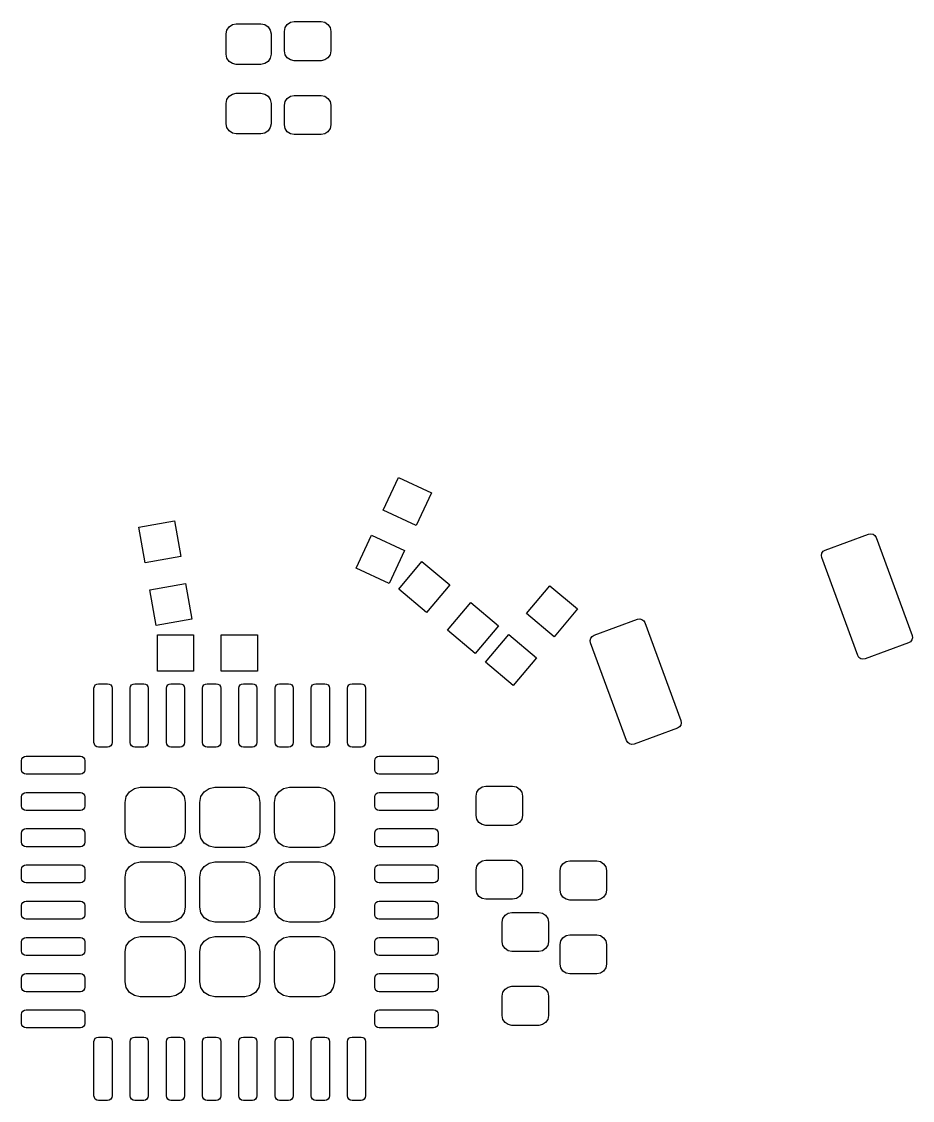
# Model space of a CAD drawing. Extents: x 125.1 to 196.5, y -112.8 to -71.1.
# Drawn here: x 138.82 to 151.12, y -91.28 to -76.4 of the extents above; entities that cross this region are included whole.
import ezdxf

# ---------------------------------------------------------------- set-up
doc = ezdxf.new("R2010")
doc.units = 0
doc.layers.add('BLACK', color=7, linetype='CONTINUOUS')

msp = doc.modelspace()

# ---------------------------------------------------------------- linework, layer by layer
at = {"layer": 'BLACK', "linetype": 'CONTINUOUS'}
for p, q in [((141.660657, -76.516424), (141.691005, -76.471005)), ((141.691005, -76.471005), (141.736424, -76.440657)), ((141.736424, -76.440657), (141.79, -76.43)), ((141.79, -76.43), (142.13, -76.43)), ((142.13, -76.43), (142.183576, -76.440657)), ((142.183576, -76.440657), (142.228995, -76.471005)), ((142.228995, -76.471005), (142.259343, -76.516424)), ((142.454557, -76.535), (142.464833, -76.483338)), ((142.464833, -76.483338), (142.494098, -76.439541)), ((142.494098, -76.439541), (142.537895, -76.410276)), ((142.537895, -76.410276), (142.589557, -76.4)), ((142.589557, -76.4), (142.959557, -76.4)), ((142.959557, -76.4), (143.011219, -76.410276)), ((143.011219, -76.410276), (143.055016, -76.439541)), ((143.055016, -76.439541), (143.084281, -76.483338)), ((143.084281, -76.483338), (143.094557, -76.535)), ((141.65, -76.57), (141.660657, -76.516424)), ((141.65, -76.85), (141.65, -76.57)), ((142.259343, -76.516424), (142.27, -76.57)), ((142.27, -76.57), (142.27, -76.85)), ((142.454557, -76.805), (142.454557, -76.535)), ((143.094557, -76.535), (143.094557, -76.805)), ((142.464833, -76.856662), (142.454557, -76.805)), ((143.094557, -76.805), (143.084281, -76.856662)), ((141.660657, -76.903576), (141.65, -76.85)), ((141.691005, -76.948995), (141.660657, -76.903576)), ((141.736424, -76.979343), (141.691005, -76.948995)), ((142.228995, -76.948995), (142.183576, -76.979343)), ((142.259343, -76.903576), (142.228995, -76.948995)), ((142.27, -76.85), (142.259343, -76.903576)), ((142.494098, -76.900459), (142.464833, -76.856662)), ((142.537895, -76.929724), (142.494098, -76.900459)), ((142.589557, -76.94), (142.537895, -76.929724)), ((142.959557, -76.94), (142.589557, -76.94)), ((143.011219, -76.929724), (142.959557, -76.94)), ((143.055016, -76.900459), (143.011219, -76.929724)), ((143.084281, -76.856662), (143.055016, -76.900459)), ((141.79, -76.99), (141.736424, -76.979343)), ((142.13, -76.99), (141.79, -76.99)), ((142.183576, -76.979343), (142.13, -76.99)), ((141.691005, -77.431005), (141.736424, -77.400657)), ((141.736424, -77.400657), (141.79, -77.39)), ((141.79, -77.39), (142.13, -77.39)), ((142.13, -77.39), (142.183576, -77.400657)), ((142.183576, -77.400657), (142.228995, -77.431005)), ((141.65, -77.53), (141.660657, -77.476424)), ((141.65, -77.81), (141.65, -77.53)), ((141.660657, -77.476424), (141.691005, -77.431005)), ((142.228995, -77.431005), (142.259343, -77.476424)), ((142.259343, -77.476424), (142.27, -77.53)), ((142.27, -77.53), (142.27, -77.81)), ((142.454557, -77.555), (142.464833, -77.503338)), ((142.464833, -77.503338), (142.494098, -77.459541)), ((142.494098, -77.459541), (142.537895, -77.430276)), ((142.537895, -77.430276), (142.589557, -77.42)), ((142.589557, -77.42), (142.959557, -77.42)), ((142.959557, -77.42), (143.011219, -77.430276)), ((143.011219, -77.430276), (143.055016, -77.459541)), ((143.055016, -77.459541), (143.084281, -77.503338)), ((143.084281, -77.503338), (143.094557, -77.555)), ((142.454557, -77.825), (142.454557, -77.555)), ((143.094557, -77.555), (143.094557, -77.825)), ((141.660657, -77.863576), (141.65, -77.81)), ((142.27, -77.81), (142.259343, -77.863576)), ((142.464833, -77.876662), (142.454557, -77.825)), ((143.094557, -77.825), (143.084281, -77.876662)), ((141.691005, -77.908995), (141.660657, -77.863576)), ((141.736424, -77.939343), (141.691005, -77.908995)), ((141.79, -77.95), (141.736424, -77.939343)), ((142.13, -77.95), (141.79, -77.95)), ((142.183576, -77.939343), (142.13, -77.95)), ((142.228995, -77.908995), (142.183576, -77.939343)), ((142.259343, -77.863576), (142.228995, -77.908995)), ((142.494098, -77.920459), (142.464833, -77.876662)), ((142.537895, -77.949724), (142.494098, -77.920459)), ((142.589557, -77.96), (142.537895, -77.949724)), ((142.959557, -77.96), (142.589557, -77.96)), ((143.011219, -77.949724), (142.959557, -77.96)), ((143.055016, -77.920459), (143.011219, -77.949724)), ((143.084281, -77.876662), (143.055016, -77.920459)), ((143.818569, -83.142864), (144.029879, -82.68971)), ((144.029879, -82.68971), (144.483033, -82.90102)), ((144.483033, -82.90102), (144.271723, -83.354174)), ((144.271723, -83.354174), (143.818569, -83.142864)), ((140.443981, -83.373895), (140.936385, -83.287071)), ((140.936385, -83.287071), (141.023209, -83.779475)), ((140.530805, -83.866299), (140.443981, -83.373895)), ((143.446665, -83.940414), (143.657975, -83.48726)), ((143.657975, -83.48726), (144.111129, -83.69857)), ((149.918883, -83.692693), (150.519518, -83.471702)), ((150.519518, -83.471702), (150.550353, -83.466846)), ((150.550353, -83.466846), (150.580699, -83.474159)), ((150.580699, -83.474159), (150.605935, -83.492529)), ((150.605935, -83.492529), (150.622222, -83.519158)), ((150.622222, -83.519158), (151.119451, -84.870588)), ((141.023209, -83.779475), (140.530805, -83.866299)), ((144.111129, -83.69857), (143.899819, -84.151724)), ((149.866571, -83.764561), (149.873884, -83.734216)), ((149.871427, -83.795396), (149.866571, -83.764561)), ((150.368656, -85.146826), (149.871427, -83.795396)), ((149.873884, -83.734216), (149.892254, -83.70898)), ((149.892254, -83.70898), (149.918883, -83.692693)), ((143.899819, -84.151724), (143.446665, -83.940414)), ((144.031928, -84.232923), (144.353322, -83.849901)), ((144.353322, -83.849901), (144.736344, -84.171295)), ((140.596791, -84.240525), (141.089195, -84.153701)), ((140.683615, -84.732929), (140.596791, -84.240525)), ((141.089195, -84.153701), (141.176019, -84.646105)), ((144.41495, -84.554317), (144.031928, -84.232923)), ((144.736344, -84.171295), (144.41495, -84.554317)), ((145.79595, -84.566259), (146.117344, -84.183237)), ((146.117344, -84.183237), (146.500366, -84.504631)), ((144.706048, -84.798577), (145.027442, -84.415555)), ((145.027442, -84.415555), (145.410464, -84.736949)), ((146.500366, -84.504631), (146.178972, -84.887653)), ((141.176019, -84.646105), (140.683615, -84.732929)), ((146.178972, -84.887653), (145.79595, -84.566259)), ((146.728006, -84.866708), (147.328641, -84.645717)), ((147.328641, -84.645717), (147.359476, -84.640861)), ((147.359476, -84.640861), (147.389822, -84.648174)), ((147.389822, -84.648174), (147.415058, -84.666544)), ((147.415058, -84.666544), (147.431345, -84.693173)), ((147.431345, -84.693173), (147.928574, -86.044603)), ((145.08907, -85.119971), (144.706048, -84.798577)), ((145.410464, -84.736949), (145.08907, -85.119971)), ((140.701, -85.363), (140.701, -84.863)), ((140.701, -84.863), (141.201, -84.863)), ((141.201, -84.863), (141.201, -85.363)), ((141.581, -85.363), (141.581, -84.863)), ((141.581, -84.863), (142.081, -84.863)), ((142.081, -84.863), (142.081, -85.363)), ((145.230296, -85.240379), (145.55169, -84.857357)), ((145.55169, -84.857357), (145.934712, -85.178751)), ((146.675694, -84.938576), (146.683007, -84.908231)), ((146.68055, -84.969411), (146.675694, -84.938576)), ((147.177779, -86.320841), (146.68055, -84.969411)), ((146.683007, -84.908231), (146.701377, -84.882995)), ((146.701377, -84.882995), (146.728006, -84.866708)), ((151.071995, -84.973291), (150.47136, -85.194282)), ((151.098624, -84.957004), (151.071995, -84.973291)), ((151.116994, -84.931768), (151.098624, -84.957004)), ((151.124307, -84.901423), (151.116994, -84.931768)), ((151.119451, -84.870588), (151.124307, -84.901423)), ((145.613318, -85.561773), (145.230296, -85.240379)), ((145.934712, -85.178751), (145.613318, -85.561773)), ((150.384943, -85.173455), (150.368656, -85.146826)), ((150.410179, -85.191825), (150.384943, -85.173455)), ((150.440525, -85.199138), (150.410179, -85.191825)), ((150.47136, -85.194282), (150.440525, -85.199138)), ((141.201, -85.363), (140.701, -85.363)), ((142.081, -85.363), (141.581, -85.363)), ((139.825, -85.5975), (139.829758, -85.573582)), ((139.829758, -85.573582), (139.843306, -85.553306)), ((139.843306, -85.553306), (139.863582, -85.539758)), ((139.863582, -85.539758), (139.8875, -85.535)), ((139.8875, -85.535), (140.0125, -85.535)), ((140.0125, -85.535), (140.036418, -85.539758)), ((140.036418, -85.539758), (140.056694, -85.553306)), ((140.056694, -85.553306), (140.070242, -85.573582)), ((140.070242, -85.573582), (140.075, -85.5975)), ((140.325, -85.5975), (140.329758, -85.573582)), ((140.329758, -85.573582), (140.343306, -85.553306)), ((140.343306, -85.553306), (140.363582, -85.539758)), ((140.363582, -85.539758), (140.3875, -85.535)), ((140.3875, -85.535), (140.5125, -85.535)), ((140.5125, -85.535), (140.536418, -85.539758)), ((140.536418, -85.539758), (140.556694, -85.553306)), ((140.556694, -85.553306), (140.570242, -85.573582)), ((140.570242, -85.573582), (140.575, -85.5975)), ((140.825, -85.5975), (140.829758, -85.573582)), ((140.829758, -85.573582), (140.843306, -85.553306)), ((140.843306, -85.553306), (140.863582, -85.539758)), ((140.863582, -85.539758), (140.8875, -85.535)), ((140.8875, -85.535), (141.0125, -85.535)), ((141.0125, -85.535), (141.036418, -85.539758)), ((141.036418, -85.539758), (141.056694, -85.553306)), ((141.056694, -85.553306), (141.070242, -85.573582)), ((141.070242, -85.573582), (141.075, -85.5975)), ((141.325, -85.5975), (141.329758, -85.573582)), ((141.329758, -85.573582), (141.343306, -85.553306)), ((141.343306, -85.553306), (141.363582, -85.539758)), ((141.363582, -85.539758), (141.3875, -85.535)), ((141.3875, -85.535), (141.5125, -85.535)), ((141.5125, -85.535), (141.536418, -85.539758)), ((141.536418, -85.539758), (141.556694, -85.553306)), ((141.556694, -85.553306), (141.570242, -85.573582)), ((141.570242, -85.573582), (141.575, -85.5975)), ((141.825, -85.5975), (141.829758, -85.573582)), ((141.829758, -85.573582), (141.843306, -85.553306)), ((141.843306, -85.553306), (141.863582, -85.539758)), ((141.863582, -85.539758), (141.8875, -85.535)), ((141.8875, -85.535), (142.0125, -85.535)), ((142.0125, -85.535), (142.036418, -85.539758)), ((142.036418, -85.539758), (142.056694, -85.553306)), ((142.056694, -85.553306), (142.070242, -85.573582)), ((142.070242, -85.573582), (142.075, -85.5975)), ((142.325, -85.5975), (142.329758, -85.573582)), ((142.329758, -85.573582), (142.343306, -85.553306)), ((142.343306, -85.553306), (142.363582, -85.539758)), ((142.363582, -85.539758), (142.3875, -85.535)), ((142.3875, -85.535), (142.5125, -85.535)), ((142.5125, -85.535), (142.536418, -85.539758)), ((142.536418, -85.539758), (142.556694, -85.553306)), ((142.556694, -85.553306), (142.570242, -85.573582)), ((142.570242, -85.573582), (142.575, -85.5975)), ((142.825, -85.5975), (142.829758, -85.573582)), ((142.829758, -85.573582), (142.843306, -85.553306)), ((142.843306, -85.553306), (142.863582, -85.539758)), ((142.863582, -85.539758), (142.8875, -85.535)), ((142.8875, -85.535), (143.0125, -85.535)), ((143.0125, -85.535), (143.036418, -85.539758)), ((143.036418, -85.539758), (143.056694, -85.553306)), ((143.056694, -85.553306), (143.070242, -85.573582)), ((143.070242, -85.573582), (143.075, -85.5975)), ((143.325, -85.5975), (143.329758, -85.573582)), ((143.329758, -85.573582), (143.343306, -85.553306)), ((143.343306, -85.553306), (143.363582, -85.539758)), ((143.363582, -85.539758), (143.3875, -85.535)), ((143.3875, -85.535), (143.5125, -85.535)), ((143.5125, -85.535), (143.536418, -85.539758)), ((143.536418, -85.539758), (143.556694, -85.553306)), ((143.556694, -85.553306), (143.570242, -85.573582)), ((143.570242, -85.573582), (143.575, -85.5975)), ((139.825, -86.3475), (139.825, -85.5975)), ((140.075, -85.5975), (140.075, -86.3475)), ((140.325, -86.3475), (140.325, -85.5975)), ((140.575, -85.5975), (140.575, -86.3475)), ((140.825, -86.3475), (140.825, -85.5975)), ((141.075, -85.5975), (141.075, -86.3475)), ((141.325, -86.3475), (141.325, -85.5975)), ((141.575, -85.5975), (141.575, -86.3475)), ((141.825, -86.3475), (141.825, -85.5975)), ((142.075, -85.5975), (142.075, -86.3475)), ((142.325, -86.3475), (142.325, -85.5975)), ((142.575, -85.5975), (142.575, -86.3475)), ((142.825, -86.3475), (142.825, -85.5975)), ((143.075, -85.5975), (143.075, -86.3475)), ((143.325, -86.3475), (143.325, -85.5975)), ((143.575, -85.5975), (143.575, -86.3475)), ((147.881118, -86.147306), (147.280483, -86.368297)), ((147.907747, -86.131019), (147.881118, -86.147306)), ((147.926117, -86.105783), (147.907747, -86.131019)), ((147.93343, -86.075438), (147.926117, -86.105783)), ((147.928574, -86.044603), (147.93343, -86.075438)), ((147.194066, -86.34747), (147.177779, -86.320841)), ((139.829758, -86.371418), (139.825, -86.3475)), ((139.843306, -86.391694), (139.829758, -86.371418)), ((139.863582, -86.405242), (139.843306, -86.391694)), ((139.8875, -86.41), (139.863582, -86.405242)), ((140.0125, -86.41), (139.8875, -86.41)), ((140.036418, -86.405242), (140.0125, -86.41)), ((140.056694, -86.391694), (140.036418, -86.405242)), ((140.070242, -86.371418), (140.056694, -86.391694)), ((140.075, -86.3475), (140.070242, -86.371418)), ((140.329758, -86.371418), (140.325, -86.3475)), ((140.343306, -86.391694), (140.329758, -86.371418)), ((140.363582, -86.405242), (140.343306, -86.391694)), ((140.3875, -86.41), (140.363582, -86.405242)), ((140.5125, -86.41), (140.3875, -86.41)), ((140.536418, -86.405242), (140.5125, -86.41)), ((140.556694, -86.391694), (140.536418, -86.405242)), ((140.570242, -86.371418), (140.556694, -86.391694)), ((140.575, -86.3475), (140.570242, -86.371418)), ((140.829758, -86.371418), (140.825, -86.3475)), ((140.843306, -86.391694), (140.829758, -86.371418)), ((140.863582, -86.405242), (140.843306, -86.391694)), ((140.8875, -86.41), (140.863582, -86.405242)), ((141.0125, -86.41), (140.8875, -86.41)), ((141.036418, -86.405242), (141.0125, -86.41)), ((141.056694, -86.391694), (141.036418, -86.405242)), ((141.070242, -86.371418), (141.056694, -86.391694)), ((141.075, -86.3475), (141.070242, -86.371418)), ((141.329758, -86.371418), (141.325, -86.3475)), ((141.343306, -86.391694), (141.329758, -86.371418)), ((141.363582, -86.405242), (141.343306, -86.391694)), ((141.3875, -86.41), (141.363582, -86.405242)), ((141.5125, -86.41), (141.3875, -86.41)), ((141.536418, -86.405242), (141.5125, -86.41)), ((141.556694, -86.391694), (141.536418, -86.405242)), ((141.570242, -86.371418), (141.556694, -86.391694)), ((141.575, -86.3475), (141.570242, -86.371418)), ((141.829758, -86.371418), (141.825, -86.3475)), ((141.843306, -86.391694), (141.829758, -86.371418)), ((141.863582, -86.405242), (141.843306, -86.391694)), ((141.8875, -86.41), (141.863582, -86.405242)), ((142.0125, -86.41), (141.8875, -86.41)), ((142.036418, -86.405242), (142.0125, -86.41)), ((142.056694, -86.391694), (142.036418, -86.405242)), ((142.070242, -86.371418), (142.056694, -86.391694)), ((142.075, -86.3475), (142.070242, -86.371418)), ((142.329758, -86.371418), (142.325, -86.3475)), ((142.343306, -86.391694), (142.329758, -86.371418)), ((142.363582, -86.405242), (142.343306, -86.391694)), ((142.3875, -86.41), (142.363582, -86.405242)), ((142.5125, -86.41), (142.3875, -86.41)), ((142.536418, -86.405242), (142.5125, -86.41)), ((142.556694, -86.391694), (142.536418, -86.405242)), ((142.570242, -86.371418), (142.556694, -86.391694)), ((142.575, -86.3475), (142.570242, -86.371418)), ((142.829758, -86.371418), (142.825, -86.3475)), ((142.843306, -86.391694), (142.829758, -86.371418)), ((142.863582, -86.405242), (142.843306, -86.391694)), ((142.8875, -86.41), (142.863582, -86.405242)), ((143.0125, -86.41), (142.8875, -86.41)), ((143.036418, -86.405242), (143.0125, -86.41)), ((143.056694, -86.391694), (143.036418, -86.405242)), ((143.070242, -86.371418), (143.056694, -86.391694)), ((143.075, -86.3475), (143.070242, -86.371418)), ((143.329758, -86.371418), (143.325, -86.3475)), ((143.343306, -86.391694), (143.329758, -86.371418)), ((143.363582, -86.405242), (143.343306, -86.391694)), ((143.3875, -86.41), (143.363582, -86.405242)), ((143.5125, -86.41), (143.3875, -86.41)), ((143.536418, -86.405242), (143.5125, -86.41)), ((143.556694, -86.391694), (143.536418, -86.405242)), ((143.570242, -86.371418), (143.556694, -86.391694)), ((143.575, -86.3475), (143.570242, -86.371418)), ((147.219302, -86.36584), (147.194066, -86.34747)), ((147.249648, -86.373153), (147.219302, -86.36584)), ((147.280483, -86.368297), (147.249648, -86.373153)), ((138.825, -86.5975), (138.829758, -86.573582)), ((138.825, -86.7225), (138.825, -86.5975)), ((138.829758, -86.573582), (138.843306, -86.553306)), ((138.843306, -86.553306), (138.863582, -86.539758)), ((138.863582, -86.539758), (138.8875, -86.535)), ((138.8875, -86.535), (139.6375, -86.535)), ((139.6375, -86.535), (139.661418, -86.539758)), ((139.661418, -86.539758), (139.681694, -86.553306)), ((139.681694, -86.553306), (139.695242, -86.573582)), ((139.695242, -86.573582), (139.7, -86.5975)), ((139.7, -86.5975), (139.7, -86.7225)), ((143.7, -86.5975), (143.704758, -86.573582)), ((143.7, -86.7225), (143.7, -86.5975)), ((143.704758, -86.573582), (143.718306, -86.553306)), ((143.718306, -86.553306), (143.738582, -86.539758)), ((143.738582, -86.539758), (143.7625, -86.535)), ((143.7625, -86.535), (144.5125, -86.535)), ((144.5125, -86.535), (144.536418, -86.539758)), ((144.536418, -86.539758), (144.556694, -86.553306)), ((144.556694, -86.553306), (144.570242, -86.573582)), ((144.570242, -86.573582), (144.575, -86.5975)), ((144.575, -86.5975), (144.575, -86.7225)), ((138.829758, -86.746418), (138.825, -86.7225)), ((138.843306, -86.766694), (138.829758, -86.746418)), ((138.863582, -86.780242), (138.843306, -86.766694)), ((139.681694, -86.766694), (139.661418, -86.780242)), ((139.695242, -86.746418), (139.681694, -86.766694)), ((139.7, -86.7225), (139.695242, -86.746418)), ((143.704758, -86.746418), (143.7, -86.7225)), ((143.718306, -86.766694), (143.704758, -86.746418)), ((143.738582, -86.780242), (143.718306, -86.766694)), ((144.556694, -86.766694), (144.536418, -86.780242)), ((144.570242, -86.746418), (144.556694, -86.766694)), ((144.575, -86.7225), (144.570242, -86.746418)), ((138.8875, -86.785), (138.863582, -86.780242)), ((139.6375, -86.785), (138.8875, -86.785)), ((139.661418, -86.780242), (139.6375, -86.785)), ((143.7625, -86.785), (143.738582, -86.780242)), ((144.5125, -86.785), (143.7625, -86.785)), ((144.536418, -86.780242), (144.5125, -86.785)), ((138.825, -87.0975), (138.829758, -87.073582)), ((138.829758, -87.073582), (138.843306, -87.053306)), ((138.843306, -87.053306), (138.863582, -87.039758)), ((138.863582, -87.039758), (138.8875, -87.035)), ((138.8875, -87.035), (139.6375, -87.035)), ((139.6375, -87.035), (139.661418, -87.039758)), ((139.661418, -87.039758), (139.681694, -87.053306)), ((139.681694, -87.053306), (139.695242, -87.073582)), ((139.695242, -87.073582), (139.7, -87.0975)), ((140.270795, -87.093093), (140.315775, -87.025775)), ((140.315775, -87.025775), (140.383093, -86.980795)), ((140.383093, -86.980795), (140.4625, -86.965)), ((140.4625, -86.965), (140.8775, -86.965)), ((140.8775, -86.965), (140.956907, -86.980795)), ((140.956907, -86.980795), (141.024225, -87.025775)), ((141.024225, -87.025775), (141.069205, -87.093093)), ((141.300795, -87.093093), (141.345775, -87.025775)), ((141.345775, -87.025775), (141.413093, -86.980795)), ((141.413093, -86.980795), (141.4925, -86.965)), ((141.4925, -86.965), (141.9075, -86.965)), ((141.9075, -86.965), (141.986907, -86.980795)), ((141.986907, -86.980795), (142.054225, -87.025775)), ((142.054225, -87.025775), (142.099205, -87.093093)), ((142.330795, -87.093093), (142.375775, -87.025775)), ((142.375775, -87.025775), (142.443093, -86.980795)), ((142.443093, -86.980795), (142.5225, -86.965)), ((142.5225, -86.965), (142.9375, -86.965)), ((142.9375, -86.965), (143.016907, -86.980795)), ((143.016907, -86.980795), (143.084225, -87.025775)), ((143.084225, -87.025775), (143.129205, -87.093093)), ((143.7, -87.0975), (143.704758, -87.073582)), ((143.704758, -87.073582), (143.718306, -87.053306)), ((143.718306, -87.053306), (143.738582, -87.039758)), ((143.738582, -87.039758), (143.7625, -87.035)), ((143.7625, -87.035), (144.5125, -87.035)), ((144.5125, -87.035), (144.536418, -87.039758)), ((144.536418, -87.039758), (144.556694, -87.053306)), ((144.556694, -87.053306), (144.570242, -87.073582)), ((144.570242, -87.073582), (144.575, -87.0975)), ((145.1, -87.085), (145.110276, -87.033338)), ((145.110276, -87.033338), (145.139541, -86.989541)), ((145.139541, -86.989541), (145.183338, -86.960276)), ((145.183338, -86.960276), (145.235, -86.95)), ((145.235, -86.95), (145.605, -86.95)), ((145.605, -86.95), (145.656662, -86.960276)), ((145.656662, -86.960276), (145.700459, -86.989541)), ((145.700459, -86.989541), (145.729724, -87.033338)), ((145.729724, -87.033338), (145.74, -87.085)), ((138.825, -87.2225), (138.825, -87.0975)), ((138.829758, -87.246418), (138.825, -87.2225)), ((139.7, -87.2225), (139.695242, -87.246418)), ((139.7, -87.0975), (139.7, -87.2225)), ((140.255, -87.1725), (140.270795, -87.093093)), ((140.255, -87.5875), (140.255, -87.1725)), ((141.069205, -87.093093), (141.085, -87.1725)), ((141.085, -87.1725), (141.085, -87.5875)), ((141.285, -87.1725), (141.300795, -87.093093)), ((141.285, -87.5875), (141.285, -87.1725)), ((142.099205, -87.093093), (142.115, -87.1725)), ((142.115, -87.1725), (142.115, -87.5875)), ((142.315, -87.1725), (142.330795, -87.093093)), ((142.315, -87.5875), (142.315, -87.1725)), ((143.129205, -87.093093), (143.145, -87.1725)), ((143.145, -87.1725), (143.145, -87.5875)), ((143.7, -87.2225), (143.7, -87.0975)), ((143.704758, -87.246418), (143.7, -87.2225)), ((144.575, -87.2225), (144.570242, -87.246418)), ((144.575, -87.0975), (144.575, -87.2225)), ((145.1, -87.355), (145.1, -87.085)), ((145.74, -87.085), (145.74, -87.355)), ((138.843306, -87.266694), (138.829758, -87.246418)), ((138.863582, -87.280242), (138.843306, -87.266694)), ((138.8875, -87.285), (138.863582, -87.280242)), ((139.6375, -87.285), (138.8875, -87.285)), ((139.661418, -87.280242), (139.6375, -87.285)), ((139.681694, -87.266694), (139.661418, -87.280242)), ((139.695242, -87.246418), (139.681694, -87.266694)), ((143.718306, -87.266694), (143.704758, -87.246418)), ((143.738582, -87.280242), (143.718306, -87.266694)), ((143.7625, -87.285), (143.738582, -87.280242)), ((144.5125, -87.285), (143.7625, -87.285)), ((144.536418, -87.280242), (144.5125, -87.285)), ((144.556694, -87.266694), (144.536418, -87.280242)), ((144.570242, -87.246418), (144.556694, -87.266694)), ((145.110276, -87.406662), (145.1, -87.355)), ((145.74, -87.355), (145.729724, -87.406662)), ((145.139541, -87.450459), (145.110276, -87.406662)), ((145.183338, -87.479724), (145.139541, -87.450459)), ((145.235, -87.49), (145.183338, -87.479724)), ((145.605, -87.49), (145.235, -87.49)), ((145.656662, -87.479724), (145.605, -87.49)), ((145.700459, -87.450459), (145.656662, -87.479724)), ((145.729724, -87.406662), (145.700459, -87.450459)), ((138.825, -87.5975), (138.829758, -87.573582)), ((138.825, -87.7225), (138.825, -87.5975)), ((138.829758, -87.573582), (138.843306, -87.553306)), ((138.843306, -87.553306), (138.863582, -87.539758)), ((138.863582, -87.539758), (138.8875, -87.535)), ((138.8875, -87.535), (139.6375, -87.535)), ((139.6375, -87.535), (139.661418, -87.539758)), ((139.661418, -87.539758), (139.681694, -87.553306)), ((139.681694, -87.553306), (139.695242, -87.573582)), ((139.695242, -87.573582), (139.7, -87.5975)), ((139.7, -87.5975), (139.7, -87.7225)), ((140.270795, -87.666907), (140.255, -87.5875)), ((140.315775, -87.734225), (140.270795, -87.666907)), ((141.069205, -87.666907), (141.024225, -87.734225)), ((141.085, -87.5875), (141.069205, -87.666907)), ((141.300795, -87.666907), (141.285, -87.5875)), ((141.345775, -87.734225), (141.300795, -87.666907)), ((142.099205, -87.666907), (142.054225, -87.734225)), ((142.115, -87.5875), (142.099205, -87.666907)), ((142.330795, -87.666907), (142.315, -87.5875)), ((142.375775, -87.734225), (142.330795, -87.666907)), ((143.129205, -87.666907), (143.084225, -87.734225)), ((143.145, -87.5875), (143.129205, -87.666907)), ((143.7, -87.5975), (143.704758, -87.573582)), ((143.7, -87.7225), (143.7, -87.5975)), ((143.704758, -87.573582), (143.718306, -87.553306)), ((143.718306, -87.553306), (143.738582, -87.539758)), ((143.738582, -87.539758), (143.7625, -87.535)), ((143.7625, -87.535), (144.5125, -87.535)), ((144.5125, -87.535), (144.536418, -87.539758)), ((144.536418, -87.539758), (144.556694, -87.553306)), ((144.556694, -87.553306), (144.570242, -87.573582)), ((144.570242, -87.573582), (144.575, -87.5975)), ((144.575, -87.5975), (144.575, -87.7225)), ((138.829758, -87.746418), (138.825, -87.7225)), ((138.843306, -87.766694), (138.829758, -87.746418)), ((138.863582, -87.780242), (138.843306, -87.766694)), ((138.8875, -87.785), (138.863582, -87.780242)), ((139.6375, -87.785), (138.8875, -87.785)), ((139.661418, -87.780242), (139.6375, -87.785)), ((139.681694, -87.766694), (139.661418, -87.780242)), ((139.695242, -87.746418), (139.681694, -87.766694)), ((139.7, -87.7225), (139.695242, -87.746418)), ((140.383093, -87.779205), (140.315775, -87.734225)), ((140.4625, -87.795), (140.383093, -87.779205)), ((140.8775, -87.795), (140.4625, -87.795)), ((140.956907, -87.779205), (140.8775, -87.795)), ((141.024225, -87.734225), (140.956907, -87.779205)), ((141.413093, -87.779205), (141.345775, -87.734225)), ((141.4925, -87.795), (141.413093, -87.779205)), ((141.9075, -87.795), (141.4925, -87.795)), ((141.986907, -87.779205), (141.9075, -87.795)), ((142.054225, -87.734225), (141.986907, -87.779205)), ((142.443093, -87.779205), (142.375775, -87.734225)), ((142.5225, -87.795), (142.443093, -87.779205)), ((142.9375, -87.795), (142.5225, -87.795)), ((143.016907, -87.779205), (142.9375, -87.795)), ((143.084225, -87.734225), (143.016907, -87.779205)), ((143.704758, -87.746418), (143.7, -87.7225)), ((143.718306, -87.766694), (143.704758, -87.746418)), ((143.738582, -87.780242), (143.718306, -87.766694)), ((143.7625, -87.785), (143.738582, -87.780242)), ((144.5125, -87.785), (143.7625, -87.785)), ((144.536418, -87.780242), (144.5125, -87.785)), ((144.556694, -87.766694), (144.536418, -87.780242)), ((144.570242, -87.746418), (144.556694, -87.766694)), ((144.575, -87.7225), (144.570242, -87.746418)), ((145.183338, -87.980276), (145.235, -87.97)), ((145.235, -87.97), (145.605, -87.97)), ((145.605, -87.97), (145.656662, -87.980276)), ((138.825, -88.0975), (138.829758, -88.073582)), ((138.825, -88.2225), (138.825, -88.0975)), ((138.829758, -88.073582), (138.843306, -88.053306)), ((138.843306, -88.053306), (138.863582, -88.039758)), ((138.863582, -88.039758), (138.8875, -88.035)), ((138.8875, -88.035), (139.6375, -88.035)), ((139.6375, -88.035), (139.661418, -88.039758)), ((139.661418, -88.039758), (139.681694, -88.053306)), ((139.681694, -88.053306), (139.695242, -88.073582)), ((139.695242, -88.073582), (139.7, -88.0975)), ((139.7, -88.0975), (139.7, -88.2225)), ((140.270795, -88.123093), (140.315775, -88.055775)), ((140.315775, -88.055775), (140.383093, -88.010795)), ((140.383093, -88.010795), (140.4625, -87.995)), ((140.4625, -87.995), (140.8775, -87.995)), ((140.8775, -87.995), (140.956907, -88.010795)), ((140.956907, -88.010795), (141.024225, -88.055775)), ((141.024225, -88.055775), (141.069205, -88.123093)), ((141.300795, -88.123093), (141.345775, -88.055775)), ((141.345775, -88.055775), (141.413093, -88.010795)), ((141.413093, -88.010795), (141.4925, -87.995)), ((141.4925, -87.995), (141.9075, -87.995)), ((141.9075, -87.995), (141.986907, -88.010795)), ((141.986907, -88.010795), (142.054225, -88.055775)), ((142.054225, -88.055775), (142.099205, -88.123093)), ((142.330795, -88.123093), (142.375775, -88.055775)), ((142.375775, -88.055775), (142.443093, -88.010795)), ((142.443093, -88.010795), (142.5225, -87.995)), ((142.5225, -87.995), (142.9375, -87.995)), ((142.9375, -87.995), (143.016907, -88.010795)), ((143.016907, -88.010795), (143.084225, -88.055775)), ((143.084225, -88.055775), (143.129205, -88.123093)), ((143.7, -88.0975), (143.704758, -88.073582)), ((143.7, -88.2225), (143.7, -88.0975)), ((143.704758, -88.073582), (143.718306, -88.053306)), ((143.718306, -88.053306), (143.738582, -88.039758)), ((143.738582, -88.039758), (143.7625, -88.035)), ((143.7625, -88.035), (144.5125, -88.035)), ((144.5125, -88.035), (144.536418, -88.039758)), ((144.536418, -88.039758), (144.556694, -88.053306)), ((144.556694, -88.053306), (144.570242, -88.073582)), ((144.570242, -88.073582), (144.575, -88.0975)), ((144.575, -88.0975), (144.575, -88.2225)), ((145.1, -88.105), (145.110276, -88.053338)), ((145.1, -88.375), (145.1, -88.105)), ((145.110276, -88.053338), (145.139541, -88.009541)), ((145.139541, -88.009541), (145.183338, -87.980276)), ((145.656662, -87.980276), (145.700459, -88.009541)), ((145.700459, -88.009541), (145.729724, -88.053338)), ((145.729724, -88.053338), (145.74, -88.105)), ((145.74, -88.105), (145.74, -88.375)), ((146.26, -88.115), (146.270276, -88.063338)), ((146.26, -88.385), (146.26, -88.115)), ((146.270276, -88.063338), (146.299541, -88.019541)), ((146.299541, -88.019541), (146.343338, -87.990276)), ((146.343338, -87.990276), (146.395, -87.98)), ((146.395, -87.98), (146.765, -87.98)), ((146.765, -87.98), (146.816662, -87.990276)), ((146.816662, -87.990276), (146.860459, -88.019541)), ((146.860459, -88.019541), (146.889724, -88.063338)), ((146.889724, -88.063338), (146.9, -88.115)), ((146.9, -88.115), (146.9, -88.385)), ((138.829758, -88.246418), (138.825, -88.2225)), ((138.843306, -88.266694), (138.829758, -88.246418)), ((138.863582, -88.280242), (138.843306, -88.266694)), ((139.681694, -88.266694), (139.661418, -88.280242)), ((139.695242, -88.246418), (139.681694, -88.266694)), ((139.7, -88.2225), (139.695242, -88.246418)), ((140.255, -88.2025), (140.270795, -88.123093)), ((140.255, -88.6175), (140.255, -88.2025)), ((141.069205, -88.123093), (141.085, -88.2025)), ((141.085, -88.2025), (141.085, -88.6175)), ((141.285, -88.2025), (141.300795, -88.123093)), ((141.285, -88.6175), (141.285, -88.2025)), ((142.099205, -88.123093), (142.115, -88.2025)), ((142.115, -88.2025), (142.115, -88.6175)), ((142.315, -88.2025), (142.330795, -88.123093)), ((142.315, -88.6175), (142.315, -88.2025)), ((143.129205, -88.123093), (143.145, -88.2025)), ((143.145, -88.2025), (143.145, -88.6175)), ((143.704758, -88.246418), (143.7, -88.2225)), ((143.718306, -88.266694), (143.704758, -88.246418)), ((143.738582, -88.280242), (143.718306, -88.266694)), ((144.556694, -88.266694), (144.536418, -88.280242)), ((144.570242, -88.246418), (144.556694, -88.266694)), ((144.575, -88.2225), (144.570242, -88.246418)), ((138.8875, -88.285), (138.863582, -88.280242)), ((139.6375, -88.285), (138.8875, -88.285)), ((139.661418, -88.280242), (139.6375, -88.285)), ((143.7625, -88.285), (143.738582, -88.280242)), ((144.5125, -88.285), (143.7625, -88.285)), ((144.536418, -88.280242), (144.5125, -88.285)), ((145.110276, -88.426662), (145.1, -88.375)), ((145.74, -88.375), (145.729724, -88.426662)), ((146.270276, -88.436662), (146.26, -88.385)), ((146.9, -88.385), (146.889724, -88.436662)), ((138.829758, -88.573582), (138.843306, -88.553306)), ((138.843306, -88.553306), (138.863582, -88.539758)), ((138.863582, -88.539758), (138.8875, -88.535)), ((138.8875, -88.535), (139.6375, -88.535)), ((139.6375, -88.535), (139.661418, -88.539758)), ((139.661418, -88.539758), (139.681694, -88.553306)), ((139.681694, -88.553306), (139.695242, -88.573582)), ((143.704758, -88.573582), (143.718306, -88.553306)), ((143.718306, -88.553306), (143.738582, -88.539758)), ((143.738582, -88.539758), (143.7625, -88.535)), ((143.7625, -88.535), (144.5125, -88.535)), ((144.5125, -88.535), (144.536418, -88.539758)), ((144.536418, -88.539758), (144.556694, -88.553306)), ((144.556694, -88.553306), (144.570242, -88.573582)), ((145.139541, -88.470459), (145.110276, -88.426662)), ((145.183338, -88.499724), (145.139541, -88.470459)), ((145.235, -88.51), (145.183338, -88.499724)), ((145.605, -88.51), (145.235, -88.51)), ((145.656662, -88.499724), (145.605, -88.51)), ((145.700459, -88.470459), (145.656662, -88.499724)), ((145.729724, -88.426662), (145.700459, -88.470459)), ((146.299541, -88.480459), (146.270276, -88.436662)), ((146.343338, -88.509724), (146.299541, -88.480459)), ((146.395, -88.52), (146.343338, -88.509724)), ((146.765, -88.52), (146.395, -88.52)), ((146.816662, -88.509724), (146.765, -88.52)), ((146.860459, -88.480459), (146.816662, -88.509724)), ((146.889724, -88.436662), (146.860459, -88.480459)), ((138.825, -88.5975), (138.829758, -88.573582)), ((138.825, -88.7225), (138.825, -88.5975)), ((139.695242, -88.573582), (139.7, -88.5975)), ((139.7, -88.5975), (139.7, -88.7225)), ((140.270795, -88.696907), (140.255, -88.6175)), ((140.315775, -88.764225), (140.270795, -88.696907)), ((141.069205, -88.696907), (141.024225, -88.764225)), ((141.085, -88.6175), (141.069205, -88.696907)), ((141.300795, -88.696907), (141.285, -88.6175)), ((141.345775, -88.764225), (141.300795, -88.696907)), ((142.099205, -88.696907), (142.054225, -88.764225)), ((142.115, -88.6175), (142.099205, -88.696907)), ((142.330795, -88.696907), (142.315, -88.6175)), ((142.375775, -88.764225), (142.330795, -88.696907)), ((143.129205, -88.696907), (143.084225, -88.764225)), ((143.145, -88.6175), (143.129205, -88.696907)), ((143.7, -88.5975), (143.704758, -88.573582)), ((143.7, -88.7225), (143.7, -88.5975)), ((144.570242, -88.573582), (144.575, -88.5975)), ((144.575, -88.5975), (144.575, -88.7225)), ((145.499541, -88.729541), (145.543338, -88.700276)), ((145.543338, -88.700276), (145.595, -88.69)), ((145.595, -88.69), (145.965, -88.69)), ((145.965, -88.69), (146.016662, -88.700276)), ((146.016662, -88.700276), (146.060459, -88.729541)), ((138.829758, -88.746418), (138.825, -88.7225)), ((138.843306, -88.766694), (138.829758, -88.746418)), ((138.863582, -88.780242), (138.843306, -88.766694)), ((138.8875, -88.785), (138.863582, -88.780242)), ((139.6375, -88.785), (138.8875, -88.785)), ((139.661418, -88.780242), (139.6375, -88.785)), ((139.681694, -88.766694), (139.661418, -88.780242)), ((139.695242, -88.746418), (139.681694, -88.766694)), ((139.7, -88.7225), (139.695242, -88.746418)), ((140.383093, -88.809205), (140.315775, -88.764225)), ((140.4625, -88.825), (140.383093, -88.809205)), ((140.8775, -88.825), (140.4625, -88.825)), ((140.956907, -88.809205), (140.8775, -88.825)), ((141.024225, -88.764225), (140.956907, -88.809205)), ((141.413093, -88.809205), (141.345775, -88.764225)), ((141.4925, -88.825), (141.413093, -88.809205)), ((141.9075, -88.825), (141.4925, -88.825)), ((141.986907, -88.809205), (141.9075, -88.825)), ((142.054225, -88.764225), (141.986907, -88.809205)), ((142.443093, -88.809205), (142.375775, -88.764225)), ((142.5225, -88.825), (142.443093, -88.809205)), ((142.9375, -88.825), (142.5225, -88.825)), ((143.016907, -88.809205), (142.9375, -88.825)), ((143.084225, -88.764225), (143.016907, -88.809205)), ((143.704758, -88.746418), (143.7, -88.7225)), ((143.718306, -88.766694), (143.704758, -88.746418)), ((143.738582, -88.780242), (143.718306, -88.766694)), ((143.7625, -88.785), (143.738582, -88.780242)), ((144.5125, -88.785), (143.7625, -88.785)), ((144.536418, -88.780242), (144.5125, -88.785)), ((144.556694, -88.766694), (144.536418, -88.780242)), ((144.570242, -88.746418), (144.556694, -88.766694)), ((144.575, -88.7225), (144.570242, -88.746418)), ((145.46, -88.825), (145.470276, -88.773338)), ((145.46, -89.095), (145.46, -88.825)), ((145.470276, -88.773338), (145.499541, -88.729541)), ((146.060459, -88.729541), (146.089724, -88.773338)), ((146.089724, -88.773338), (146.1, -88.825)), ((146.1, -88.825), (146.1, -89.095)), ((146.299541, -89.039541), (146.343338, -89.010276)), ((146.343338, -89.010276), (146.395, -89)), ((146.395, -89), (146.765, -89)), ((146.765, -89), (146.816662, -89.010276)), ((146.816662, -89.010276), (146.860459, -89.039541)), ((138.825, -89.0975), (138.829758, -89.073582)), ((138.825, -89.2225), (138.825, -89.0975)), ((138.829758, -89.073582), (138.843306, -89.053306)), ((138.843306, -89.053306), (138.863582, -89.039758)), ((138.863582, -89.039758), (138.8875, -89.035)), ((138.8875, -89.035), (139.6375, -89.035)), ((139.6375, -89.035), (139.661418, -89.039758)), ((139.661418, -89.039758), (139.681694, -89.053306)), ((139.681694, -89.053306), (139.695242, -89.073582)), ((139.695242, -89.073582), (139.7, -89.0975)), ((139.7, -89.0975), (139.7, -89.2225)), ((140.255, -89.2325), (140.270795, -89.153093)), ((140.270795, -89.153093), (140.315775, -89.085775)), ((140.315775, -89.085775), (140.383093, -89.040795)), ((140.383093, -89.040795), (140.4625, -89.025)), ((140.4625, -89.025), (140.8775, -89.025)), ((140.8775, -89.025), (140.956907, -89.040795)), ((140.956907, -89.040795), (141.024225, -89.085775)), ((141.024225, -89.085775), (141.069205, -89.153093)), ((141.069205, -89.153093), (141.085, -89.2325)), ((141.285, -89.2325), (141.300795, -89.153093)), ((141.300795, -89.153093), (141.345775, -89.085775)), ((141.345775, -89.085775), (141.413093, -89.040795)), ((141.413093, -89.040795), (141.4925, -89.025)), ((141.4925, -89.025), (141.9075, -89.025)), ((141.9075, -89.025), (141.986907, -89.040795)), ((141.986907, -89.040795), (142.054225, -89.085775)), ((142.054225, -89.085775), (142.099205, -89.153093)), ((142.099205, -89.153093), (142.115, -89.2325)), ((142.315, -89.2325), (142.330795, -89.153093)), ((142.330795, -89.153093), (142.375775, -89.085775)), ((142.375775, -89.085775), (142.443093, -89.040795)), ((142.443093, -89.040795), (142.5225, -89.025)), ((142.5225, -89.025), (142.9375, -89.025)), ((142.9375, -89.025), (143.016907, -89.040795)), ((143.016907, -89.040795), (143.084225, -89.085775)), ((143.084225, -89.085775), (143.129205, -89.153093)), ((143.129205, -89.153093), (143.145, -89.2325)), ((143.7, -89.0975), (143.704758, -89.073582)), ((143.7, -89.2225), (143.7, -89.0975)), ((143.704758, -89.073582), (143.718306, -89.053306)), ((143.718306, -89.053306), (143.738582, -89.039758)), ((143.738582, -89.039758), (143.7625, -89.035)), ((143.7625, -89.035), (144.5125, -89.035)), ((144.5125, -89.035), (144.536418, -89.039758)), ((144.536418, -89.039758), (144.556694, -89.053306)), ((144.556694, -89.053306), (144.570242, -89.073582)), ((144.570242, -89.073582), (144.575, -89.0975)), ((144.575, -89.0975), (144.575, -89.2225)), ((145.470276, -89.146662), (145.46, -89.095)), ((145.499541, -89.190459), (145.470276, -89.146662)), ((146.089724, -89.146662), (146.060459, -89.190459)), ((146.1, -89.095), (146.089724, -89.146662)), ((146.26, -89.135), (146.270276, -89.083338)), ((146.26, -89.405), (146.26, -89.135)), ((146.270276, -89.083338), (146.299541, -89.039541)), ((146.860459, -89.039541), (146.889724, -89.083338)), ((146.889724, -89.083338), (146.9, -89.135)), ((146.9, -89.135), (146.9, -89.405)), ((138.829758, -89.246418), (138.825, -89.2225)), ((138.843306, -89.266694), (138.829758, -89.246418)), ((138.863582, -89.280242), (138.843306, -89.266694)), ((138.8875, -89.285), (138.863582, -89.280242)), ((139.6375, -89.285), (138.8875, -89.285)), ((139.661418, -89.280242), (139.6375, -89.285)), ((139.681694, -89.266694), (139.661418, -89.280242)), ((139.695242, -89.246418), (139.681694, -89.266694)), ((139.7, -89.2225), (139.695242, -89.246418)), ((140.255, -89.6475), (140.255, -89.2325)), ((141.085, -89.2325), (141.085, -89.6475)), ((141.285, -89.6475), (141.285, -89.2325)), ((142.115, -89.2325), (142.115, -89.6475)), ((142.315, -89.6475), (142.315, -89.2325)), ((143.145, -89.2325), (143.145, -89.6475)), ((143.704758, -89.246418), (143.7, -89.2225)), ((143.718306, -89.266694), (143.704758, -89.246418)), ((143.738582, -89.280242), (143.718306, -89.266694)), ((143.7625, -89.285), (143.738582, -89.280242)), ((144.5125, -89.285), (143.7625, -89.285)), ((144.536418, -89.280242), (144.5125, -89.285)), ((144.556694, -89.266694), (144.536418, -89.280242)), ((144.570242, -89.246418), (144.556694, -89.266694)), ((144.575, -89.2225), (144.570242, -89.246418)), ((145.543338, -89.219724), (145.499541, -89.190459)), ((145.595, -89.23), (145.543338, -89.219724)), ((145.965, -89.23), (145.595, -89.23)), ((146.016662, -89.219724), (145.965, -89.23)), ((146.060459, -89.190459), (146.016662, -89.219724)), ((146.270276, -89.456662), (146.26, -89.405)), ((146.299541, -89.500459), (146.270276, -89.456662)), ((146.889724, -89.456662), (146.860459, -89.500459)), ((146.9, -89.405), (146.889724, -89.456662)), ((138.825, -89.5975), (138.829758, -89.573582)), ((138.825, -89.7225), (138.825, -89.5975)), ((138.829758, -89.573582), (138.843306, -89.553306)), ((138.843306, -89.553306), (138.863582, -89.539758)), ((138.863582, -89.539758), (138.8875, -89.535)), ((138.8875, -89.535), (139.6375, -89.535)), ((139.6375, -89.535), (139.661418, -89.539758)), ((139.661418, -89.539758), (139.681694, -89.553306)), ((139.681694, -89.553306), (139.695242, -89.573582)), ((139.695242, -89.573582), (139.7, -89.5975)), ((139.7, -89.5975), (139.7, -89.7225)), ((143.7, -89.5975), (143.704758, -89.573582)), ((143.7, -89.7225), (143.7, -89.5975)), ((143.704758, -89.573582), (143.718306, -89.553306)), ((143.718306, -89.553306), (143.738582, -89.539758)), ((143.738582, -89.539758), (143.7625, -89.535)), ((143.7625, -89.535), (144.5125, -89.535)), ((144.5125, -89.535), (144.536418, -89.539758)), ((144.536418, -89.539758), (144.556694, -89.553306)), ((144.556694, -89.553306), (144.570242, -89.573582)), ((144.570242, -89.573582), (144.575, -89.5975)), ((144.575, -89.5975), (144.575, -89.7225)), ((146.343338, -89.529724), (146.299541, -89.500459)), ((146.395, -89.54), (146.343338, -89.529724)), ((146.765, -89.54), (146.395, -89.54)), ((146.816662, -89.529724), (146.765, -89.54)), ((146.860459, -89.500459), (146.816662, -89.529724)), ((138.829758, -89.746418), (138.825, -89.7225)), ((138.843306, -89.766694), (138.829758, -89.746418)), ((139.695242, -89.746418), (139.681694, -89.766694)), ((139.7, -89.7225), (139.695242, -89.746418)), ((140.270795, -89.726907), (140.255, -89.6475)), ((140.315775, -89.794225), (140.270795, -89.726907)), ((141.069205, -89.726907), (141.024225, -89.794225)), ((141.085, -89.6475), (141.069205, -89.726907)), ((141.300795, -89.726907), (141.285, -89.6475)), ((141.345775, -89.794225), (141.300795, -89.726907)), ((142.099205, -89.726907), (142.054225, -89.794225)), ((142.115, -89.6475), (142.099205, -89.726907)), ((142.330795, -89.726907), (142.315, -89.6475)), ((142.375775, -89.794225), (142.330795, -89.726907)), ((143.129205, -89.726907), (143.084225, -89.794225)), ((143.145, -89.6475), (143.129205, -89.726907)), ((143.704758, -89.746418), (143.7, -89.7225)), ((143.718306, -89.766694), (143.704758, -89.746418)), ((144.570242, -89.746418), (144.556694, -89.766694)), ((144.575, -89.7225), (144.570242, -89.746418)), ((145.470276, -89.793338), (145.499541, -89.749541)), ((145.499541, -89.749541), (145.543338, -89.720276)), ((145.543338, -89.720276), (145.595, -89.71)), ((145.595, -89.71), (145.965, -89.71)), ((145.965, -89.71), (146.016662, -89.720276)), ((146.016662, -89.720276), (146.060459, -89.749541)), ((146.060459, -89.749541), (146.089724, -89.793338)), ((138.863582, -89.780242), (138.843306, -89.766694)), ((138.8875, -89.785), (138.863582, -89.780242)), ((139.6375, -89.785), (138.8875, -89.785)), ((139.661418, -89.780242), (139.6375, -89.785)), ((139.681694, -89.766694), (139.661418, -89.780242)), ((140.383093, -89.839205), (140.315775, -89.794225)), ((140.4625, -89.855), (140.383093, -89.839205)), ((140.8775, -89.855), (140.4625, -89.855)), ((140.956907, -89.839205), (140.8775, -89.855)), ((141.024225, -89.794225), (140.956907, -89.839205)), ((141.413093, -89.839205), (141.345775, -89.794225)), ((141.4925, -89.855), (141.413093, -89.839205)), ((141.9075, -89.855), (141.4925, -89.855)), ((141.986907, -89.839205), (141.9075, -89.855)), ((142.054225, -89.794225), (141.986907, -89.839205)), ((142.443093, -89.839205), (142.375775, -89.794225)), ((142.5225, -89.855), (142.443093, -89.839205)), ((142.9375, -89.855), (142.5225, -89.855)), ((143.016907, -89.839205), (142.9375, -89.855)), ((143.084225, -89.794225), (143.016907, -89.839205)), ((143.738582, -89.780242), (143.718306, -89.766694)), ((143.7625, -89.785), (143.738582, -89.780242)), ((144.5125, -89.785), (143.7625, -89.785)), ((144.536418, -89.780242), (144.5125, -89.785)), ((144.556694, -89.766694), (144.536418, -89.780242)), ((145.46, -89.845), (145.470276, -89.793338)), ((145.46, -90.115), (145.46, -89.845)), ((146.089724, -89.793338), (146.1, -89.845)), ((146.1, -89.845), (146.1, -90.115)), ((138.829758, -90.073582), (138.843306, -90.053306)), ((138.843306, -90.053306), (138.863582, -90.039758)), ((138.863582, -90.039758), (138.8875, -90.035)), ((138.8875, -90.035), (139.6375, -90.035)), ((139.6375, -90.035), (139.661418, -90.039758)), ((139.661418, -90.039758), (139.681694, -90.053306)), ((139.681694, -90.053306), (139.695242, -90.073582)), ((143.704758, -90.073582), (143.718306, -90.053306)), ((143.718306, -90.053306), (143.738582, -90.039758)), ((143.738582, -90.039758), (143.7625, -90.035)), ((143.7625, -90.035), (144.5125, -90.035)), ((144.5125, -90.035), (144.536418, -90.039758)), ((144.536418, -90.039758), (144.556694, -90.053306)), ((144.556694, -90.053306), (144.570242, -90.073582)), ((138.825, -90.0975), (138.829758, -90.073582)), ((138.825, -90.2225), (138.825, -90.0975)), ((139.695242, -90.073582), (139.7, -90.0975)), ((139.7, -90.0975), (139.7, -90.2225)), ((143.7, -90.0975), (143.704758, -90.073582)), ((143.7, -90.2225), (143.7, -90.0975)), ((144.570242, -90.073582), (144.575, -90.0975)), ((144.575, -90.0975), (144.575, -90.2225)), ((145.470276, -90.166662), (145.46, -90.115)), ((145.499541, -90.210459), (145.470276, -90.166662)), ((146.089724, -90.166662), (146.060459, -90.210459)), ((146.1, -90.115), (146.089724, -90.166662)), ((138.829758, -90.246418), (138.825, -90.2225)), ((138.843306, -90.266694), (138.829758, -90.246418)), ((138.863582, -90.280242), (138.843306, -90.266694)), ((138.8875, -90.285), (138.863582, -90.280242)), ((139.6375, -90.285), (138.8875, -90.285)), ((139.661418, -90.280242), (139.6375, -90.285)), ((139.681694, -90.266694), (139.661418, -90.280242)), ((139.695242, -90.246418), (139.681694, -90.266694)), ((139.7, -90.2225), (139.695242, -90.246418)), ((143.704758, -90.246418), (143.7, -90.2225)), ((143.718306, -90.266694), (143.704758, -90.246418)), ((143.738582, -90.280242), (143.718306, -90.266694)), ((143.7625, -90.285), (143.738582, -90.280242)), ((144.5125, -90.285), (143.7625, -90.285)), ((144.536418, -90.280242), (144.5125, -90.285)), ((144.556694, -90.266694), (144.536418, -90.280242)), ((144.570242, -90.246418), (144.556694, -90.266694)), ((144.575, -90.2225), (144.570242, -90.246418)), ((145.543338, -90.239724), (145.499541, -90.210459)), ((145.595, -90.25), (145.543338, -90.239724)), ((145.965, -90.25), (145.595, -90.25)), ((146.016662, -90.239724), (145.965, -90.25)), ((146.060459, -90.210459), (146.016662, -90.239724)), ((139.825, -90.4725), (139.829758, -90.448582)), ((139.825, -91.2225), (139.825, -90.4725)), ((139.829758, -90.448582), (139.843306, -90.428306)), ((139.843306, -90.428306), (139.863582, -90.414758)), ((139.863582, -90.414758), (139.8875, -90.41)), ((139.8875, -90.41), (140.0125, -90.41)), ((140.0125, -90.41), (140.036418, -90.414758)), ((140.036418, -90.414758), (140.056694, -90.428306)), ((140.056694, -90.428306), (140.070242, -90.448582)), ((140.070242, -90.448582), (140.075, -90.4725)), ((140.075, -90.4725), (140.075, -91.2225)), ((140.325, -90.4725), (140.329758, -90.448582)), ((140.325, -91.2225), (140.325, -90.4725)), ((140.329758, -90.448582), (140.343306, -90.428306)), ((140.343306, -90.428306), (140.363582, -90.414758)), ((140.363582, -90.414758), (140.3875, -90.41)), ((140.3875, -90.41), (140.5125, -90.41)), ((140.5125, -90.41), (140.536418, -90.414758)), ((140.536418, -90.414758), (140.556694, -90.428306)), ((140.556694, -90.428306), (140.570242, -90.448582)), ((140.570242, -90.448582), (140.575, -90.4725)), ((140.575, -90.4725), (140.575, -91.2225)), ((140.825, -90.4725), (140.829758, -90.448582)), ((140.825, -91.2225), (140.825, -90.4725)), ((140.829758, -90.448582), (140.843306, -90.428306)), ((140.843306, -90.428306), (140.863582, -90.414758)), ((140.863582, -90.414758), (140.8875, -90.41)), ((140.8875, -90.41), (141.0125, -90.41)), ((141.0125, -90.41), (141.036418, -90.414758)), ((141.036418, -90.414758), (141.056694, -90.428306)), ((141.056694, -90.428306), (141.070242, -90.448582)), ((141.070242, -90.448582), (141.075, -90.4725)), ((141.075, -90.4725), (141.075, -91.2225)), ((141.325, -90.4725), (141.329758, -90.448582)), ((141.325, -91.2225), (141.325, -90.4725)), ((141.329758, -90.448582), (141.343306, -90.428306)), ((141.343306, -90.428306), (141.363582, -90.414758)), ((141.363582, -90.414758), (141.3875, -90.41)), ((141.3875, -90.41), (141.5125, -90.41)), ((141.5125, -90.41), (141.536418, -90.414758)), ((141.536418, -90.414758), (141.556694, -90.428306)), ((141.556694, -90.428306), (141.570242, -90.448582)), ((141.570242, -90.448582), (141.575, -90.4725)), ((141.575, -90.4725), (141.575, -91.2225)), ((141.825, -90.4725), (141.829758, -90.448582)), ((141.825, -91.2225), (141.825, -90.4725)), ((141.829758, -90.448582), (141.843306, -90.428306)), ((141.843306, -90.428306), (141.863582, -90.414758)), ((141.863582, -90.414758), (141.8875, -90.41)), ((141.8875, -90.41), (142.0125, -90.41)), ((142.0125, -90.41), (142.036418, -90.414758)), ((142.036418, -90.414758), (142.056694, -90.428306)), ((142.056694, -90.428306), (142.070242, -90.448582)), ((142.070242, -90.448582), (142.075, -90.4725)), ((142.075, -90.4725), (142.075, -91.2225)), ((142.325, -90.4725), (142.329758, -90.448582)), ((142.325, -91.2225), (142.325, -90.4725)), ((142.329758, -90.448582), (142.343306, -90.428306)), ((142.343306, -90.428306), (142.363582, -90.414758)), ((142.363582, -90.414758), (142.3875, -90.41)), ((142.3875, -90.41), (142.5125, -90.41)), ((142.5125, -90.41), (142.536418, -90.414758)), ((142.536418, -90.414758), (142.556694, -90.428306)), ((142.556694, -90.428306), (142.570242, -90.448582)), ((142.570242, -90.448582), (142.575, -90.4725)), ((142.575, -90.4725), (142.575, -91.2225)), ((142.825, -90.4725), (142.829758, -90.448582)), ((142.825, -91.2225), (142.825, -90.4725)), ((142.829758, -90.448582), (142.843306, -90.428306)), ((142.843306, -90.428306), (142.863582, -90.414758)), ((142.863582, -90.414758), (142.8875, -90.41)), ((142.8875, -90.41), (143.0125, -90.41)), ((143.0125, -90.41), (143.036418, -90.414758)), ((143.036418, -90.414758), (143.056694, -90.428306)), ((143.056694, -90.428306), (143.070242, -90.448582)), ((143.070242, -90.448582), (143.075, -90.4725)), ((143.075, -90.4725), (143.075, -91.2225)), ((143.325, -90.4725), (143.329758, -90.448582)), ((143.325, -91.2225), (143.325, -90.4725)), ((143.329758, -90.448582), (143.343306, -90.428306)), ((143.343306, -90.428306), (143.363582, -90.414758)), ((143.363582, -90.414758), (143.3875, -90.41)), ((143.3875, -90.41), (143.5125, -90.41)), ((143.5125, -90.41), (143.536418, -90.414758)), ((143.536418, -90.414758), (143.556694, -90.428306)), ((143.556694, -90.428306), (143.570242, -90.448582)), ((143.570242, -90.448582), (143.575, -90.4725)), ((143.575, -90.4725), (143.575, -91.2225)), ((139.829758, -91.246418), (139.825, -91.2225)), ((140.075, -91.2225), (140.070242, -91.246418)), ((140.329758, -91.246418), (140.325, -91.2225)), ((140.575, -91.2225), (140.570242, -91.246418)), ((140.829758, -91.246418), (140.825, -91.2225)), ((141.075, -91.2225), (141.070242, -91.246418)), ((141.329758, -91.246418), (141.325, -91.2225)), ((141.575, -91.2225), (141.570242, -91.246418)), ((141.829758, -91.246418), (141.825, -91.2225)), ((142.075, -91.2225), (142.070242, -91.246418)), ((142.329758, -91.246418), (142.325, -91.2225)), ((142.575, -91.2225), (142.570242, -91.246418)), ((142.829758, -91.246418), (142.825, -91.2225)), ((143.075, -91.2225), (143.070242, -91.246418)), ((143.329758, -91.246418), (143.325, -91.2225)), ((143.575, -91.2225), (143.570242, -91.246418)), ((139.843306, -91.266694), (139.829758, -91.246418)), ((139.863582, -91.280242), (139.843306, -91.266694)), ((139.8875, -91.285), (139.863582, -91.280242)), ((140.0125, -91.285), (139.8875, -91.285)), ((140.036418, -91.280242), (140.0125, -91.285)), ((140.056694, -91.266694), (140.036418, -91.280242)), ((140.070242, -91.246418), (140.056694, -91.266694)), ((140.343306, -91.266694), (140.329758, -91.246418)), ((140.363582, -91.280242), (140.343306, -91.266694)), ((140.3875, -91.285), (140.363582, -91.280242)), ((140.5125, -91.285), (140.3875, -91.285)), ((140.536418, -91.280242), (140.5125, -91.285)), ((140.556694, -91.266694), (140.536418, -91.280242)), ((140.570242, -91.246418), (140.556694, -91.266694)), ((140.843306, -91.266694), (140.829758, -91.246418)), ((140.863582, -91.280242), (140.843306, -91.266694)), ((140.8875, -91.285), (140.863582, -91.280242)), ((141.0125, -91.285), (140.8875, -91.285)), ((141.036418, -91.280242), (141.0125, -91.285)), ((141.056694, -91.266694), (141.036418, -91.280242)), ((141.070242, -91.246418), (141.056694, -91.266694)), ((141.343306, -91.266694), (141.329758, -91.246418)), ((141.363582, -91.280242), (141.343306, -91.266694)), ((141.3875, -91.285), (141.363582, -91.280242)), ((141.5125, -91.285), (141.3875, -91.285)), ((141.536418, -91.280242), (141.5125, -91.285)), ((141.556694, -91.266694), (141.536418, -91.280242)), ((141.570242, -91.246418), (141.556694, -91.266694)), ((141.843306, -91.266694), (141.829758, -91.246418)), ((141.863582, -91.280242), (141.843306, -91.266694)), ((141.8875, -91.285), (141.863582, -91.280242)), ((142.0125, -91.285), (141.8875, -91.285)), ((142.036418, -91.280242), (142.0125, -91.285)), ((142.056694, -91.266694), (142.036418, -91.280242)), ((142.070242, -91.246418), (142.056694, -91.266694)), ((142.343306, -91.266694), (142.329758, -91.246418)), ((142.363582, -91.280242), (142.343306, -91.266694)), ((142.3875, -91.285), (142.363582, -91.280242)), ((142.5125, -91.285), (142.3875, -91.285)), ((142.536418, -91.280242), (142.5125, -91.285)), ((142.556694, -91.266694), (142.536418, -91.280242)), ((142.570242, -91.246418), (142.556694, -91.266694)), ((142.843306, -91.266694), (142.829758, -91.246418)), ((142.863582, -91.280242), (142.843306, -91.266694)), ((142.8875, -91.285), (142.863582, -91.280242)), ((143.0125, -91.285), (142.8875, -91.285)), ((143.036418, -91.280242), (143.0125, -91.285)), ((143.056694, -91.266694), (143.036418, -91.280242)), ((143.070242, -91.246418), (143.056694, -91.266694)), ((143.343306, -91.266694), (143.329758, -91.246418)), ((143.363582, -91.280242), (143.343306, -91.266694)), ((143.3875, -91.285), (143.363582, -91.280242)), ((143.5125, -91.285), (143.3875, -91.285)), ((143.536418, -91.280242), (143.5125, -91.285)), ((143.556694, -91.266694), (143.536418, -91.280242)), ((143.570242, -91.246418), (143.556694, -91.266694))]:
    msp.add_line(p, q, dxfattribs=at)

doc.saveas('drawing.dxf')
